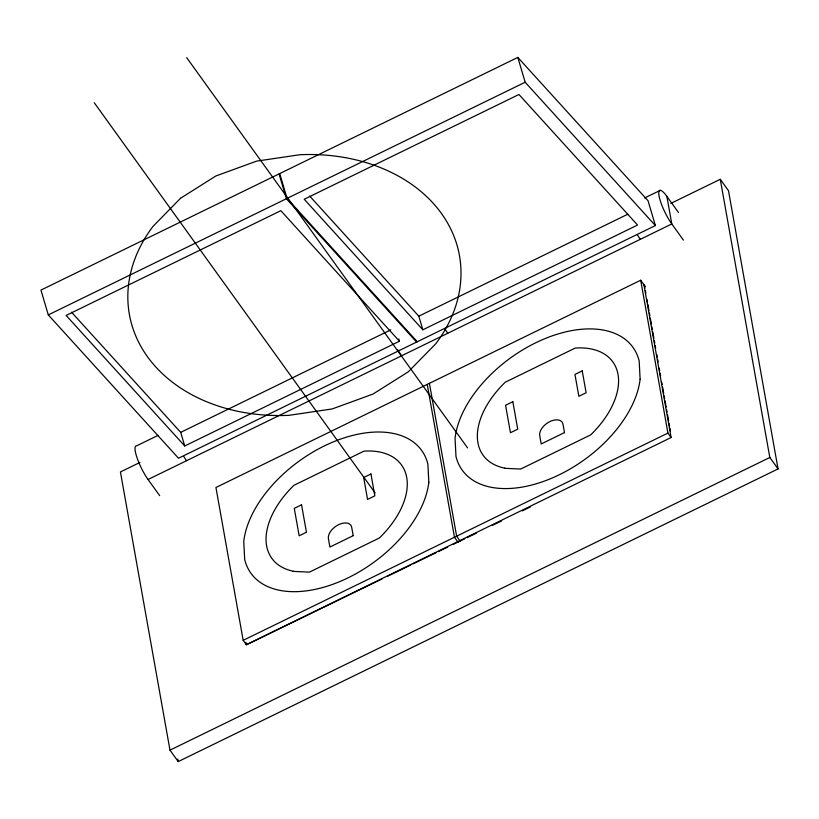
<?xml version="1.0" encoding="UTF-8"?>
<svg xmlns="http://www.w3.org/2000/svg" width="819" height="819" viewBox="0 0 819 819"><rect width="100%" height="100%" fill="white"/><g stroke="black" fill="none" stroke-linecap="round" stroke-linejoin="round"><path stroke-width="1.23" d="M517.823 57.412L40.95 290.09L48.29 314.906L178.511 458.241L655.384 225.563L648.044 200.737L517.823 57.412L525.163 82.238L655.384 225.563M48.29 314.906L525.163 82.238M158.108 435.35L136.589 445.853A21.97 4.863 64 0 0 137.039 457.78A21.97 4.863 64 0 0 148.055 479.494L159.674 495.638M644.594 197.983L660.329 190.315M71.56 312.223L180.702 432.36L390.817 329.842M309.664 196.048L418.816 316.185L627.784 214.23M139.967 462.428L120.434 471.959L169.983 750.153L178.214 761.588L778.05 468.918L728.5 190.725L720.27 179.289L670.853 203.399M399.447 341.216L280.835 210.678L66.124 315.438L184.736 445.976L399.447 341.216L398.771 338.943M422.839 329.801L637.551 225.041L518.949 94.492L304.238 199.252L422.839 329.801L418.816 316.185M148.055 479.494L671.795 223.956L666.881 196.386A21.97 4.863 64 0 0 659.049 195.874A21.97 4.863 64 0 0 671.795 223.956L683.415 240.1M645.188 286.466L640.704 280.241L215.94 487.489L243.171 640.335L246.15 644.481M293.212 571.375L309.398 572.143L379.402 537.981A79.873 47.748 -35.7 0 0 363.933 451.167L293.929 485.319A79.873 47.748 -35.7 0 0 293.478 571.252M504.504 468.284L520.679 469.052L590.694 434.889A79.873 47.748 -35.7 0 0 575.225 348.065L505.221 382.227A79.873 47.748 -35.7 0 0 504.77 468.161M243.171 640.335L667.925 433.087L640.704 280.241M245.915 642.26L246.355 644.768L671.119 437.52L643.898 284.674M169.983 750.153L769.819 457.483L720.27 179.289M246.355 644.768L382.023 578.941M387.766 576.156L410.759 564.997M413.063 563.881L436.056 552.723M438.349 551.607L447.553 547.153M453.296 544.359L464.793 538.779M467.096 537.663L476.289 533.2M492.383 525.389L501.586 520.935M522.276 510.892L530.323 506.981M417.281 341.738L287.059 198.413L279.709 173.587M416.625 342.066L286.404 198.73L279.064 173.904M666.881 196.386L678.501 212.52M769.819 457.483L778.05 468.918M667.925 433.087L670.915 437.233M186.681 57.647L467.577 447.901M460.37 541.369L456.633 536.179L429.412 383.333M458.19 542.434L454.453 537.244L427.231 384.398M94.257 102.744L375.153 492.997M180.702 432.36L184.736 445.976M644.502 285.524L644.952 288.032M645.403 290.54L645.843 293.048M646.959 299.304L647.409 301.812M647.849 304.32L648.965 310.585M649.416 313.093L649.866 315.591M650.306 318.1L651.422 324.365M651.873 326.873L652.313 329.371M652.763 331.879L653.879 338.145M654.33 340.653L654.77 343.161M655.22 345.659L655.661 348.167M656.777 354.432L657.227 356.941M657.677 359.439L658.118 361.947M659.234 368.212L659.684 370.72M660.124 373.229L660.575 375.726M661.691 381.992L662.141 384.5M662.581 387.008L663.697 393.274M664.148 395.772L664.588 398.28M665.038 400.788L666.154 407.053M666.605 409.551L667.045 412.059M667.495 414.568L668.611 420.833M669.051 423.341L669.502 425.839M669.942 428.347L670.392 430.855M177.774 759.07L178.214 761.588M401.576 355.804A21.97 4.863 64 0 1 397.727 349.764M447.788 333.251A21.97 4.863 64 0 1 445.034 329.084M640.335 239.302A21.97 4.863 64 0 1 637.581 235.135M186.568 460.708A21.97 4.863 64 0 1 183.825 456.531M180.559 198.239L152.969 226.423A167.639 129.167 -10.1 0 0 288.943 415.335L332.217 408.937L372.921 394.103L408.282 371.826L435.872 343.642A167.639 129.167 -10.1 0 0 299.897 154.73L256.623 161.128L215.919 175.962L180.559 198.239M301.556 504.811L294.277 508.364L299.16 535.8L306.439 532.248L301.556 504.811M512.848 401.719L505.569 405.272L510.452 432.708L517.731 429.156L512.848 401.719M370.946 473.976L363.667 477.528L367.557 499.406L374.836 495.853L370.946 473.976M582.227 370.884L574.958 374.437L578.849 396.314L586.128 392.762L582.227 370.884M353.194 535.677L329.903 547.041L328.419 538.707A13.288 7.944 -35.7 0 1 338.575 524.692A13.288 7.944 -35.7 0 1 351.709 527.344L353.194 535.677M564.486 432.586L541.195 443.949L539.711 435.616A13.288 7.944 -35.7 0 1 549.866 421.59A13.288 7.944 -35.7 0 1 563.001 424.252L564.486 432.586M640.11 379.197L639.178 360.995A105.17 62.879 -35.7 0 0 544 339.025A105.17 62.879 -35.7 0 0 455.047 438.288L455.978 456.48A105.17 62.879 -35.7 0 0 551.156 478.45A105.17 62.879 -35.7 0 0 640.11 379.197M428.818 482.289L427.887 464.097A105.17 62.879 -35.7 0 0 332.719 442.127A105.17 62.879 -35.7 0 0 243.755 541.379L244.697 559.582A105.17 62.879 -35.7 0 0 339.865 581.551A105.17 62.879 -35.7 0 0 428.818 482.289"/></g></svg>
